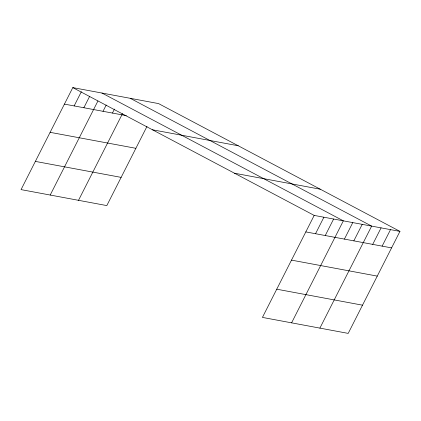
<?xml version="1.0" encoding="UTF-8"?>
<svg xmlns="http://www.w3.org/2000/svg" width="421" height="421" viewBox="0 0 421 421"><rect width="100%" height="100%" fill="white"/><g stroke="black" fill="none" stroke-linecap="round" stroke-linejoin="round"><path stroke-width="0.63" d="M399.95 231.387L314.182 215.41L262.43 317.408L348.199 333.39L399.95 231.387L158.57 103.592L72.801 87.61L21.05 189.613L106.818 205.59L146.982 126.426M74.149 105.924L81.364 91.699M83.868 107.734L89.641 96.356M50.21 195.044L97.919 101.008M103.024 111.307L106.197 105.045M112.454 113.065L114.475 109.081M78.516 200.317L122.469 113.681M315.529 233.723L323.902 217.22M325.249 235.534L333.621 219.031M291.595 322.844L343.341 220.841L101.961 93.041M344.404 239.102L352.777 222.598M353.84 240.859L362.213 224.356M319.897 328.117L371.648 226.114L130.263 98.314M372.706 244.375L381.079 227.872M382.142 246.132L390.514 229.629M64.424 104.113L126.295 115.643M152.455 129.784L238.223 145.761M50.11 132.331L135.883 148.308M234.523 173.236L320.292 189.213M35.364 161.401L121.132 177.378M305.809 231.913L391.577 247.89M291.495 260.125L377.263 276.108M276.744 289.195L362.513 305.178M72.801 87.61L314.182 215.41"/></g></svg>
